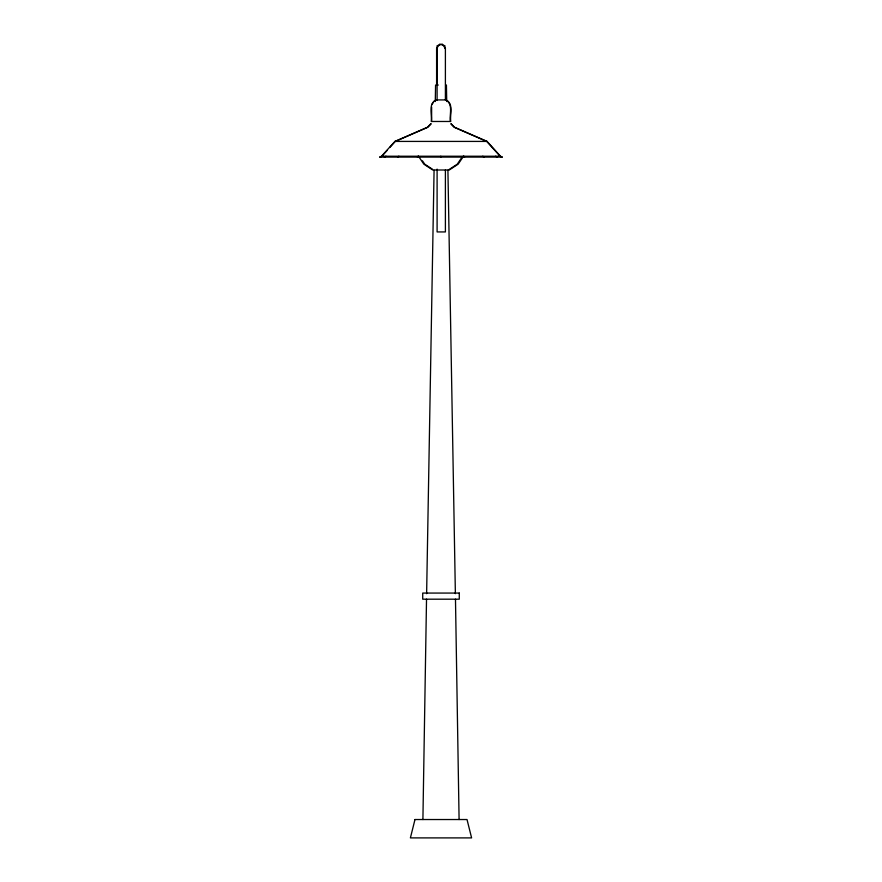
<?xml version="1.0" encoding="UTF-8"?>
<svg xmlns="http://www.w3.org/2000/svg" width="882" height="882" viewBox="0 0 882 882"><rect width="100%" height="100%" fill="white"/><g stroke="black" fill="none" stroke-linecap="round" stroke-linejoin="round"><path stroke-width="1.32" d="M422.908 819.532L426.524 599.187M426.623 593.685L434.076 170.27M435.278 101.529L435.576 85.036L438.288 85.036M430.78 123.855L427.439 127.273L394.904 141.418L381.509 156.235L379.701 157.095L502.299 157.095L500.491 156.235L487.096 141.418L454.561 127.273L451.22 123.855M431.166 123.855L427.825 127.273L395.29 141.418L389.932 147.349M432.213 104.054L433.316 102.4M462.477 156.5L457.284 164.162L448.376 170.005L432.764 170.005L423.856 164.162L418.652 156.5M463.348 156.5L458.144 164.162L449.236 170.005M417.418 157.095L418.112 156.235M417.814 157.095L418.498 156.235M387.253 150.315L381.895 156.235L380.087 157.095M397.595 157.095L398.873 156.235M433.867 101.573L436.358 99.92M384.354 157.095L386.018 156.235M445.697 85.036L446.424 85.036L446.722 101.529M394.904 141.418L487.096 141.418M381.509 156.235L500.491 156.235M501.913 157.095L500.105 156.235L486.71 141.418L454.175 127.273L450.834 123.855M495.585 156.235L497.261 157.095M432.511 169.278L424.716 164.162L422.489 160.877M446.038 99.92C454.043 103.911 449.644 114.605 450.757 121.473L431.243 121.473C432.356 114.605 427.957 103.911 435.962 99.92L445.642 99.92C453.646 103.911 449.247 114.605 450.371 121.473M482.73 156.235L484.009 157.095M463.888 156.235L464.582 157.095M463.502 156.235L464.186 157.095M447.924 170.27L455.377 593.685M455.476 599.187L459.092 819.532M445.399 99.964L445.399 48.4L442.224 44.1L437.097 45.743L437.097 100.482M445.399 170.039L445.399 231.933L437.097 231.933L437.097 169.112M444.903 48.488L444.903 45.743L439.776 44.1L436.601 48.4L436.601 83.812M440.802 156.235L440.802 157.095M431.629 106.987L431.629 121.473M414.981 819.532L410.395 837.9L471.605 837.9L467.019 819.532L414.981 819.532M459.279 593.068L422.721 593.068L422.721 599.187L459.279 599.187L459.279 593.068"/></g></svg>
